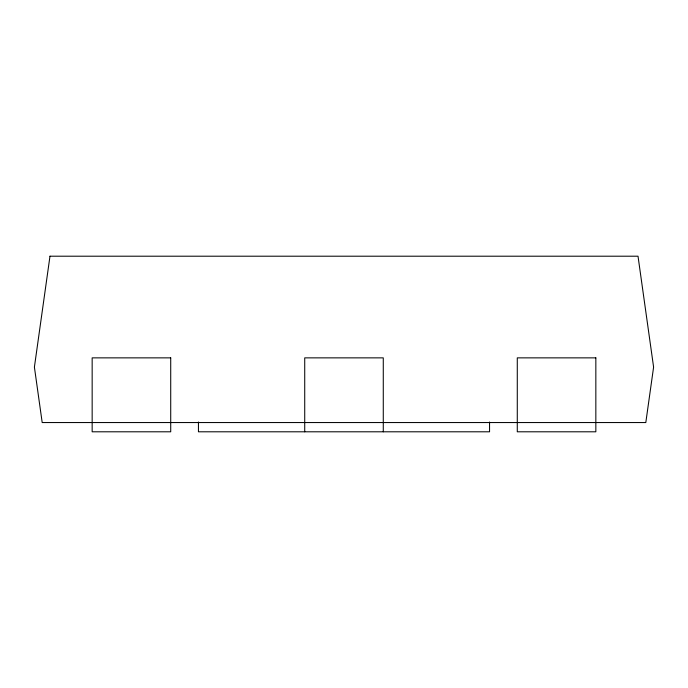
<?xml version="1.0" encoding="UTF-8"?>
<svg xmlns="http://www.w3.org/2000/svg" width="688" height="688" viewBox="0 0 688 688"><rect width="100%" height="100%" fill="white"/><g stroke="black" fill="none" stroke-linecap="round" stroke-linejoin="round"><path stroke-width="1.03" d="M489.555 422.011L489.555 431.797L198.445 431.797L198.445 422.011M383.276 431.797L383.276 357.863L304.724 357.863L304.724 431.797M49.983 256.203L34.4 367.108L42.192 422.552L645.808 422.552L653.6 367.108L638.017 256.203L49.983 256.203M170.719 357.863L92.158 357.863L92.158 431.797L170.719 431.797L170.719 357.863M595.842 357.863L517.281 357.863L517.281 431.797L595.842 431.797L595.842 357.863"/></g></svg>
